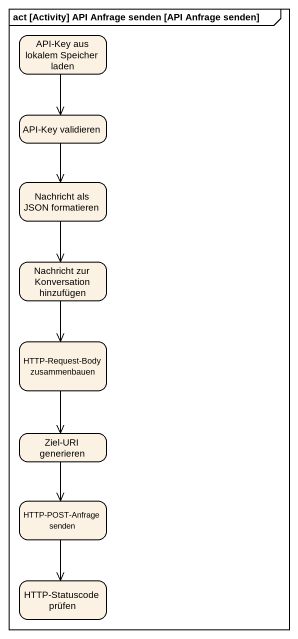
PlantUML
@startuml
mainframe act [Activity] API Anfrage senden [API Anfrage senden]
hide empty description
state "API-Key aus lokalem Speicher laden" as API_Key_aus_lokalem
state "API-Key validieren" as API_Key_validieren
state "Nachricht als JSON formatieren" as Nachricht_als_JSON
state "Nachricht zur Konversation hinzufügen" as Nachricht_zur_Konversation
state "HTTP-Request-Body zusammenbauen" as HTTP_Request_Body
state "Ziel-URI generieren" as Ziel_URI_generieren
state "HTTP-POST-Anfrage senden" as HTTP_POST_Anfrage_senden
state "HTTP-Statuscode prüfen" as HTTP_Statuscode_prüfen
API_Key_aus_lokalem --> API_Key_validieren
API_Key_validieren --> Nachricht_als_JSON
Nachricht_als_JSON --> Nachricht_zur_Konversation
Nachricht_zur_Konversation --> HTTP_Request_Body
HTTP_Request_Body --> Ziel_URI_generieren
Ziel_URI_generieren --> HTTP_POST_Anfrage_senden
HTTP_POST_Anfrage_senden --> HTTP_Statuscode_prüfen
@enduml
